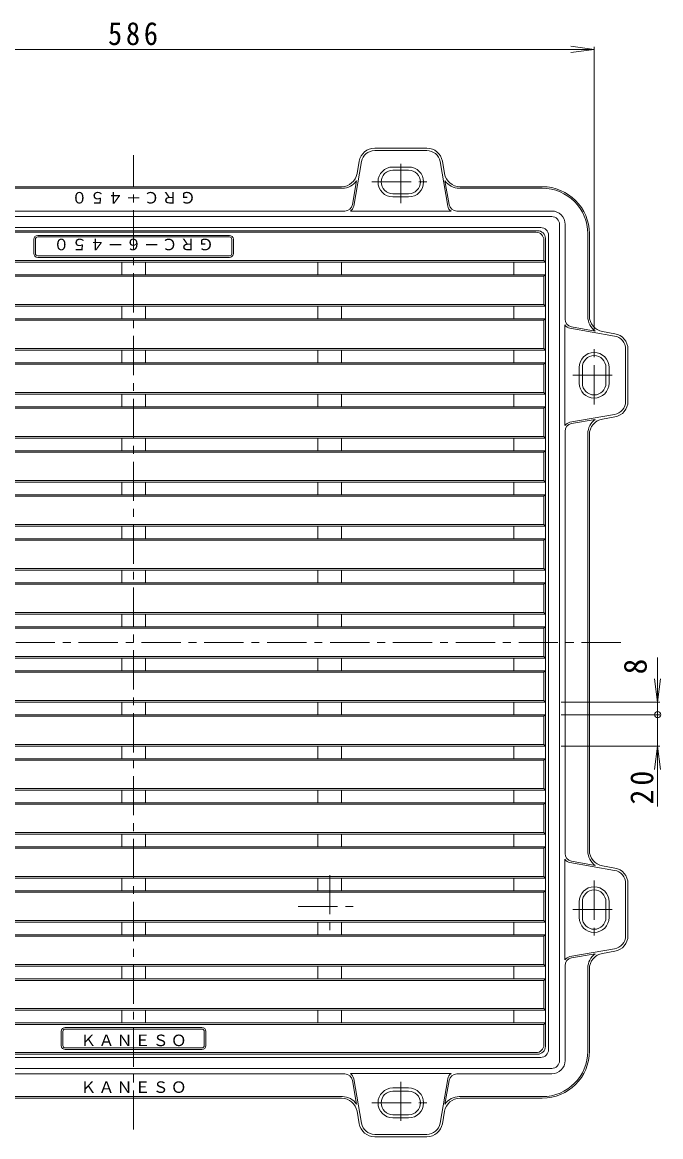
# Model space of a CAD drawing. Units: millimetres, scale not verified. Extents: x -727 to 836, y -686 to 516.
# Drawn here: x -404 to 3, y -193 to 516 of the extents above; entities that cross this region are included whole.
import ezdxf
from ezdxf.enums import TextEntityAlignment as Align

# ---------------------------------------------------------------- set-up
doc = ezdxf.new("R2010")
doc.units = ezdxf.units.MM
doc.header["$LTSCALE"] = 5
doc.header["$PDMODE"] = 32
doc.header["$PDSIZE"] = 4
doc.linetypes.add('CHAIN1', pattern=[8, 5, -1, 1, -1])
for name, color, linetype, lineweight in [('A-1_ピット', 2, 'Continuous', 9), ('A-2_蓋', 3, 'Continuous', 9), ('A-F', 7, 'Continuous', 9)]:
    doc.layers.add(name, color=color, linetype=linetype, lineweight=lineweight)
doc.styles.add('ＭＳ ゴシック', font='')
doc.styles.get('ＭＳ ゴシック').set_extended_font_data('MS Gothic')

msp = doc.modelspace()

# ---------------------------------------------------------------- linework, layer by layer
at = {"layer": 'A-1_ピット'}
for p, q in [((-146.172, 436.405), (-179.368, 436.405)), ((-146.172, 434.905), (-179.368, 434.905)), ((-192.698, 399.543), (-187.741, 427.87)), ((-190.609, 420.181), (-189.219, 428.129)), ((-132.842, 399.543), (-137.8, 427.87)), ((-136.322, 428.129), (-134.931, 420.181)), ((-167.77, 424.405), (-157.77, 424.405)), ((-167.77, 422.405), (-157.77, 422.405)), ((-200.46, 411.905), (-465.081, 411.905)), ((-193.539, 400.543), (-190.892, 415.667)), ((-132.002, 400.543), (-134.649, 415.667)), ((-125.081, 411.905), (-72.77, 411.905)), ((-199.952, 410.905), (-465.589, 410.905)), ((-167.77, 407.405), (-157.77, 407.405)), ((-167.77, 405.405), (-157.77, 405.405)), ((-72.77, 410.905), (-125.588, 410.905)), ((-66.77, 392.905), (-598.77, 392.905)), ((-198.464, 396.405), (-467.077, 396.405)), ((-130.723, 396.266), (-194.818, 396.266)), ((-66.77, 396.405), (-127.077, 396.405)), ((-73.77, 385.905), (-591.77, 385.905)), ((-61.77, 387.905), (-61.77, -144.095)), ((-58.27, 387.905), (-58.27, 327.598)), ((-68.77, 380.905), (-68.77, -137.095)), ((-43.77, 381.905), (-43.77, 329.087)), ((-42.77, 381.905), (-42.77, 329.594)), ((-58.409, 323.952), (-58.409, 259.858)), ((-55.132, 321.833), (-26.805, 316.875)), ((-54.132, 322.673), (-39.008, 320.026)), ((-26.546, 318.353), (-34.494, 319.744)), ((-19.77, 308.503), (-19.77, 275.307)), ((-18.27, 308.503), (-18.27, 275.307)), ((-49.27, 286.905), (-49.27, 296.905)), ((-47.27, 286.905), (-47.27, 296.905)), ((-32.27, 286.905), (-32.27, 296.905)), ((-30.27, 286.905), (-30.27, 296.905)), ((-55.132, 261.977), (-26.805, 266.934)), ((-54.132, 261.137), (-39.008, 263.784)), ((-34.494, 264.066), (-26.546, 265.457)), ((-58.27, 256.212), (-58.27, -12.402)), ((-43.77, 254.723), (-43.77, -10.913)), ((-42.77, 254.215), (-42.77, -10.406)), ((-58.409, -80.143), (-58.409, -16.048)), ((-55.132, -18.167), (-26.805, -23.125)), ((-54.132, -17.327), (-39.008, -19.974)), ((-34.494, -20.256), (-26.546, -21.647)), ((-19.77, -64.693), (-19.77, -31.497)), ((-18.27, -64.693), (-18.27, -31.497)), ((-49.27, -43.095), (-49.27, -53.095)), ((-47.27, -43.095), (-47.27, -53.095)), ((-32.27, -43.095), (-32.27, -53.095)), ((-30.27, -43.095), (-30.27, -53.095)), ((-55.132, -78.023), (-26.805, -73.066)), ((-54.132, -78.864), (-39.008, -76.217)), ((-26.546, -74.543), (-34.494, -75.934)), ((-58.27, -144.095), (-58.27, -83.789)), ((-43.77, -138.095), (-43.77, -85.277)), ((-42.77, -138.095), (-42.77, -85.785)), ((-73.77, -142.095), (-591.77, -142.095)), ((-66.77, -149.095), (-598.77, -149.095)), ((-198.464, -152.595), (-467.077, -152.595)), ((-130.723, -152.456), (-194.818, -152.456)), ((-192.698, -155.733), (-187.741, -184.06)), ((-132.842, -155.733), (-137.8, -184.06)), ((-66.77, -152.595), (-127.077, -152.595)), ((-193.539, -156.733), (-190.892, -171.857)), ((-167.77, -161.595), (-157.77, -161.595)), ((-132.002, -156.733), (-134.649, -171.857)), ((-199.952, -167.095), (-465.589, -167.095)), ((-200.46, -168.095), (-465.081, -168.095)), ((-167.77, -163.595), (-157.77, -163.595)), ((-72.77, -167.095), (-125.588, -167.095)), ((-125.081, -168.095), (-72.77, -168.095)), ((-190.609, -176.371), (-189.219, -184.319)), ((-136.322, -184.319), (-134.931, -176.371)), ((-167.77, -178.595), (-157.77, -178.595)), ((-167.77, -180.595), (-157.77, -180.595)), ((-146.172, -191.095), (-179.368, -191.095)), ((-146.172, -192.595), (-179.368, -192.595))]:
    msp.add_line(p, q, dxfattribs=at)
at = {"layer": 'A-1_ピット', "linetype": 'CHAIN1'}
for p, q in [((-162.77, 401.405), (-162.77, 428.405)), ((-181.27, 414.905), (-144.27, 414.905)), ((-39.77, 273.405), (-39.77, 310.405)), ((-53.27, 291.905), (-26.27, 291.905)), ((-39.77, -29.595), (-39.77, -66.595)), ((-53.27, -48.095), (-26.27, -48.095)), ((-162.77, -157.595), (-162.77, -184.595)), ((-181.27, -171.095), (-144.27, -171.095))]:
    msp.add_line(p, q, dxfattribs=at)
at = {"layer": 'A-1_ピット'}
for centre, radius, start, end in [((-179.368, 426.405), 10, 90, 170.07367), ((-179.368, 426.405), 8.5, 90, 170.07356), ((-146.172, 426.405), 10, 9.92633, 90), ((-146.172, 426.405), 8.5, 9.92628, 90), ((-200.46, 421.905), 10, 270, 350.07367), ((-167.77, 414.905), 9.5, 90, 270), ((-167.77, 414.905), 7.5, 90, 270), ((-157.77, 414.905), 9.5, 270, 90), ((-157.77, 414.905), 7.5, 270, 90), ((-125.081, 421.905), 10, 189.92633, 270), ((-199.952, 421.905), 11, 270, 325.45386), ((-125.588, 421.905), 11, 214.54614, 270), ((-72.77, 381.905), 30, 0, 90), ((-72.77, 381.905), 29, 0, 90), ((-198.464, 401.405), 5, 270, 350.07367), ((-197.624, 400.405), 5, 304.13565, 350.07376), ((-127.917, 400.405), 5, 189.92606, 235.86435), ((-127.077, 401.405), 5, 189.92633, 270), ((-66.77, 387.905), 8.5, 0, 90), ((-66.77, 387.905), 5, 359.99971, 90), ((-73.77, 380.905), 5, 0, 90), ((-53.27, 327.598), 5, 180, 260.07367), ((-32.77, 329.087), 11, 180, 235.45386), ((-32.77, 329.594), 10, 180, 260.07367), ((-54.27, 326.758), 5, 214.13565, 260.07394), ((-28.27, 308.503), 8.5, 0, 80.07372), ((-28.27, 308.503), 10, 0, 80.07367), ((-39.77, 296.905), 9.5, 0, 180), ((-39.77, 296.905), 7.5, 0, 180), ((-39.77, 286.905), 9.5, 180, 0), ((-39.77, 286.905), 7.5, 180, 0), ((-28.27, 275.307), 8.5, 279.92644, 0), ((-28.27, 275.307), 10, 279.92633, 0), ((-32.77, 254.723), 11, 124.54614, 180), ((-32.77, 254.215), 10, 99.92633, 180), ((-54.27, 257.052), 5, 99.92624, 145.86435), ((-53.27, 256.211), 5, 99.92633, 180), ((-53.27, -12.402), 5, 180, 260.07367), ((-32.77, -10.913), 11, 180, 235.45386), ((-32.77, -10.406), 10, 180, 260.07367), ((-54.27, -13.242), 5, 214.13565, 260.07376), ((-28.27, -31.497), 8.5, 0, 80.07356), ((-28.27, -31.497), 10, 0, 80.07367), ((-39.77, -43.095), 9.5, 0, 180), ((-39.77, -43.095), 7.5, 0, 180), ((-39.77, -53.095), 9.5, 180, 0), ((-39.77, -53.095), 7.5, 180, 0), ((-28.27, -64.693), 8.5, 279.92628, 0), ((-28.27, -64.693), 10, 279.92633, 0), ((-32.77, -85.277), 11, 124.54614, 180), ((-32.77, -85.785), 10, 99.92633, 180), ((-54.27, -82.948), 5, 99.92606, 145.86435), ((-53.27, -83.789), 5, 99.92633, 180), ((-73.77, -137.095), 5, 270, 0), ((-72.77, -138.095), 30, 270, 0), ((-72.77, -138.095), 29, 270, 0), ((-66.77, -144.095), 8.5, 270, 0), ((-66.77, -144.095), 5, 270, 0.00029), ((-198.464, -157.595), 5, 9.92633, 90), ((-197.624, -156.595), 5, 9.92624, 55.86435), ((-127.917, -156.595), 5, 124.13565, 170.07394), ((-127.077, -157.595), 5, 90, 170.07367), ((-167.77, -171.095), 9.5, 90, 270), ((-157.77, -171.095), 9.5, 270, 90), ((-200.46, -178.095), 10, 9.92633, 90), ((-199.952, -178.095), 11, 34.54614, 90), ((-167.77, -171.095), 7.5, 90, 270), ((-157.77, -171.095), 7.5, 270, 90), ((-125.081, -178.095), 10, 90, 170.07367), ((-125.588, -178.095), 11, 90, 145.45386), ((-179.368, -182.595), 10, 189.92633, 270), ((-179.368, -182.595), 8.5, 189.92644, 270), ((-146.172, -182.595), 8.5, 270, 350.07372), ((-146.172, -182.595), 10, 270, 350.07367)]:
    msp.add_arc(centre, radius, start, end, dxfattribs=at)
at = {"layer": 'A-2_蓋', "linetype": 'CHAIN1'}
for p, q in [((-332.77, -188.095), (-332.77, 431.905)), ((-22.77, 121.905), (-642.77, 121.905)), ((-208.02, -26.095), (-208.02, -66.095)), ((-228.02, -46.095), (-188.02, -46.095))]:
    msp.add_line(p, q, dxfattribs=at)
at = {"layer": 'A-2_蓋'}
for p, q in [((-75.77, 383.905), (-589.77, 383.905)), ((-76.77, 382.905), (-588.77, 382.905)), ((-396.27, 369.405), (-396.27, 378.405)), ((-395.27, 369.405), (-395.27, 378.405)), ((-393.77, 380.905), (-271.77, 380.905)), ((-271.77, 379.905), (-393.77, 379.905)), ((-270.27, 369.405), (-270.27, 378.405)), ((-269.27, 369.405), (-269.27, 378.405)), ((-71.77, 377.905), (-71.77, 364.905)), ((-70.77, 378.905), (-70.77, -135.095)), ((-594.77, 363.905), (-70.77, 363.905)), ((-71.77, 364.905), (-593.77, 364.905)), ((-271.77, 367.905), (-393.77, 367.905)), ((-393.77, 366.905), (-271.77, 366.905)), ((-340.27, 363.905), (-340.27, 355.905)), ((-325.27, 363.905), (-325.27, 355.905)), ((-215.52, 363.905), (-215.52, 355.905)), ((-200.52, 363.905), (-200.52, 355.905)), ((-90.77, 363.905), (-90.77, 355.905)), ((-71.77, 364.905), (-70.77, 363.905)), ((-594.77, 355.905), (-70.77, 355.905)), ((-71.77, 354.905), (-593.77, 354.905)), ((-71.77, 354.905), (-70.77, 355.905)), ((-71.77, 336.905), (-71.77, 354.905)), ((-594.77, 335.905), (-70.77, 335.905)), ((-71.77, 336.905), (-593.77, 336.905)), ((-340.27, 335.905), (-340.27, 327.905)), ((-325.27, 335.905), (-325.27, 327.905)), ((-215.52, 335.905), (-215.52, 327.905)), ((-200.52, 335.905), (-200.52, 327.905)), ((-90.77, 335.905), (-90.77, 327.905)), ((-71.77, 336.905), (-70.77, 335.905)), ((-594.77, 327.905), (-70.77, 327.905)), ((-71.77, 326.905), (-593.77, 326.905)), ((-594.77, 307.905), (-70.77, 307.905)), ((-71.77, 308.905), (-593.77, 308.905)), ((-340.27, 307.905), (-340.27, 299.905)), ((-325.27, 307.905), (-325.27, 299.905)), ((-215.52, 307.905), (-215.52, 299.905)), ((-200.52, 307.905), (-200.52, 299.905)), ((-90.77, 307.905), (-90.77, 299.905)), ((-71.77, 308.905), (-70.77, 307.905)), ((-594.77, 299.905), (-70.77, 299.905)), ((-71.77, 298.905), (-593.77, 298.905)), ((-594.77, 279.905), (-70.77, 279.905)), ((-71.77, 280.905), (-593.77, 280.905)), ((-340.27, 279.905), (-340.27, 271.905)), ((-325.27, 279.905), (-325.27, 271.905)), ((-215.52, 279.905), (-215.52, 271.905)), ((-200.52, 279.905), (-200.52, 271.905)), ((-90.77, 279.905), (-90.77, 271.905)), ((-71.77, 280.905), (-70.77, 279.905)), ((-594.77, 271.905), (-70.77, 271.905)), ((-71.77, 270.905), (-593.77, 270.905)), ((-594.77, 251.905), (-70.77, 251.905)), ((-71.77, 252.905), (-593.77, 252.905)), ((-340.27, 251.905), (-340.27, 243.905)), ((-325.27, 251.905), (-325.27, 243.905)), ((-215.52, 251.905), (-215.52, 243.905)), ((-200.52, 251.905), (-200.52, 243.905)), ((-90.77, 251.905), (-90.77, 243.905)), ((-71.77, 252.905), (-70.77, 251.905)), ((-594.77, 243.905), (-70.77, 243.905)), ((-71.77, 242.905), (-593.77, 242.905)), ((-594.77, 223.904), (-70.77, 223.904)), ((-71.77, 224.905), (-593.77, 224.905)), ((-340.27, 223.904), (-340.27, 215.905)), ((-325.27, 223.904), (-325.27, 215.905)), ((-215.52, 223.904), (-215.52, 215.905)), ((-200.52, 223.904), (-200.52, 215.905)), ((-90.77, 223.904), (-90.77, 215.905)), ((-71.77, 224.905), (-70.77, 223.904)), ((-594.77, 215.905), (-70.77, 215.905)), ((-71.77, 214.904), (-593.77, 214.904)), ((-594.77, 195.904), (-70.77, 195.904)), ((-71.77, 196.904), (-593.77, 196.904)), ((-340.27, 195.904), (-340.27, 187.904)), ((-325.27, 195.904), (-325.27, 187.904)), ((-215.52, 195.904), (-215.52, 187.904)), ((-200.52, 195.904), (-200.52, 187.904)), ((-90.77, 195.904), (-90.77, 187.904)), ((-71.77, 196.904), (-70.77, 195.904)), ((-594.77, 187.904), (-70.77, 187.904)), ((-71.77, 186.904), (-593.77, 186.904)), ((-594.77, 167.904), (-70.77, 167.904)), ((-71.77, 168.904), (-593.77, 168.904)), ((-340.27, 167.904), (-340.27, 159.904)), ((-325.27, 167.904), (-325.27, 159.904)), ((-215.52, 167.904), (-215.52, 159.904)), ((-200.52, 167.904), (-200.52, 159.904)), ((-90.77, 167.904), (-90.77, 159.904)), ((-71.77, 168.904), (-70.77, 167.904)), ((-594.77, 159.904), (-70.77, 159.904)), ((-71.77, 158.904), (-593.77, 158.904)), ((-594.77, 139.904), (-70.77, 139.904)), ((-71.77, 140.904), (-593.77, 140.904)), ((-340.27, 139.904), (-340.27, 131.904)), ((-325.27, 139.904), (-325.27, 131.904)), ((-215.52, 139.904), (-215.52, 131.904)), ((-200.52, 139.904), (-200.52, 131.904)), ((-90.77, 139.904), (-90.77, 131.904)), ((-71.77, 140.904), (-70.77, 139.904)), ((-594.77, 131.904), (-70.77, 131.904)), ((-71.77, 130.904), (-593.77, 130.904)), ((-71.77, 130.904), (-70.77, 131.904)), ((-71.77, 112.905), (-71.77, 130.904)), ((-594.77, 111.905), (-70.77, 111.905)), ((-71.77, 112.905), (-593.77, 112.905)), ((-340.27, 111.905), (-340.27, 103.905)), ((-325.27, 111.905), (-325.27, 103.905)), ((-215.52, 111.905), (-215.52, 103.905)), ((-200.52, 111.905), (-200.52, 103.905)), ((-90.77, 111.905), (-90.77, 103.905)), ((-71.77, 112.905), (-70.77, 111.905)), ((-594.77, 103.905), (-70.77, 103.905)), ((-71.77, 102.905), (-593.77, 102.905)), ((-71.77, 102.905), (-70.77, 103.905)), ((-594.77, 83.905), (-70.77, 83.905)), ((-71.77, 84.905), (-593.77, 84.905)), ((-340.27, 83.905), (-340.27, 75.905)), ((-325.27, 83.905), (-325.27, 75.905)), ((-215.52, 83.905), (-215.52, 75.905)), ((-200.52, 83.905), (-200.52, 75.905)), ((-90.77, 83.905), (-90.77, 75.905)), ((-594.77, 75.905), (-70.77, 75.905)), ((-71.77, 74.905), (-593.77, 74.905)), ((-71.77, 74.905), (-70.77, 75.905)), ((-71.77, 56.905), (-593.77, 56.905)), ((-594.77, 55.905), (-70.77, 55.905)), ((-340.27, 55.905), (-340.27, 47.905)), ((-325.27, 55.905), (-325.27, 47.905)), ((-215.52, 55.905), (-215.52, 47.905)), ((-200.52, 55.905), (-200.52, 47.905)), ((-90.77, 55.905), (-90.77, 47.905)), ((-594.77, 47.905), (-70.77, 47.905)), ((-71.77, 46.905), (-593.77, 46.905)), ((-71.77, 46.905), (-70.77, 47.905)), ((-71.77, 28.905), (-593.77, 28.905)), ((-594.77, 27.905), (-70.77, 27.905)), ((-340.27, 27.905), (-340.27, 19.905)), ((-325.27, 27.905), (-325.27, 19.905)), ((-215.52, 27.905), (-215.52, 19.905)), ((-200.52, 27.905), (-200.52, 19.905)), ((-90.77, 27.905), (-90.77, 19.905)), ((-594.77, 19.905), (-70.77, 19.905)), ((-71.77, 18.905), (-593.77, 18.905)), ((-71.77, 18.905), (-70.77, 19.905)), ((-71.77, 0.905), (-593.77, 0.905)), ((-594.77, -0.095), (-70.77, -0.095)), ((-340.27, -0.095), (-340.27, -8.095)), ((-325.27, -0.095), (-325.27, -8.095)), ((-215.52, -0.095), (-215.52, -8.095)), ((-200.52, -0.095), (-200.52, -8.095)), ((-90.77, -0.095), (-90.77, -8.095)), ((-594.77, -8.095), (-70.77, -8.095)), ((-71.77, -9.095), (-593.77, -9.095)), ((-71.77, -9.095), (-70.77, -8.095)), ((-594.77, -28.095), (-70.77, -28.095)), ((-71.77, -27.095), (-593.77, -27.095)), ((-340.27, -28.095), (-340.27, -36.095)), ((-325.27, -28.095), (-325.27, -36.095)), ((-215.52, -28.095), (-215.52, -36.095)), ((-200.52, -28.095), (-200.52, -36.095)), ((-90.77, -28.095), (-90.77, -36.095)), ((-594.77, -36.095), (-70.77, -36.095)), ((-71.77, -37.095), (-593.77, -37.095)), ((-71.77, -37.095), (-70.77, -36.095)), ((-594.77, -56.095), (-70.77, -56.095)), ((-71.77, -55.095), (-593.77, -55.095)), ((-340.27, -56.095), (-340.27, -64.095)), ((-325.27, -56.095), (-325.27, -64.095)), ((-215.52, -56.095), (-215.52, -64.095)), ((-200.52, -56.095), (-200.52, -64.095)), ((-90.77, -56.095), (-90.77, -64.095)), ((-594.77, -64.095), (-70.77, -64.095)), ((-71.77, -65.095), (-593.77, -65.095)), ((-71.77, -65.095), (-70.77, -64.095)), ((-594.77, -84.095), (-70.77, -84.095)), ((-71.77, -83.095), (-593.77, -83.095)), ((-340.27, -84.095), (-340.27, -92.095)), ((-325.27, -84.095), (-325.27, -92.095)), ((-215.52, -84.095), (-215.52, -92.095)), ((-200.52, -84.095), (-200.52, -92.095)), ((-90.77, -84.095), (-90.77, -92.095)), ((-594.77, -92.095), (-70.77, -92.095)), ((-71.77, -93.095), (-70.77, -92.095)), ((-71.77, -93.095), (-593.77, -93.095)), ((-71.77, -93.095), (-71.77, -111.095)), ((-594.77, -112.095), (-70.77, -112.095)), ((-71.77, -111.095), (-593.77, -111.095)), ((-340.27, -112.095), (-340.27, -120.095)), ((-325.27, -112.095), (-325.27, -120.095)), ((-215.52, -112.095), (-215.52, -120.095)), ((-200.52, -112.095), (-200.52, -120.095)), ((-90.77, -112.095), (-90.77, -120.095)), ((-71.77, -111.095), (-70.77, -112.095)), ((-594.77, -120.095), (-70.77, -120.095)), ((-71.77, -121.095), (-70.77, -120.095)), ((-71.77, -121.095), (-593.77, -121.095)), ((-378.77, -134.595), (-378.77, -125.595)), ((-377.77, -134.595), (-377.77, -125.595)), ((-376.27, -123.095), (-289.27, -123.095)), ((-376.27, -124.095), (-289.27, -124.095)), ((-287.77, -134.595), (-287.77, -125.595)), ((-286.77, -134.595), (-286.77, -125.595)), ((-71.77, -134.095), (-71.77, -121.095)), ((-75.77, -140.095), (-589.77, -140.095)), ((-76.77, -139.095), (-588.77, -139.095)), ((-376.27, -136.095), (-289.27, -136.095)), ((-376.27, -137.095), (-289.27, -137.095))]:
    msp.add_line(p, q, dxfattribs=at)
for points in [[(-71.77, 308.905), (-71.77, 326.905), (-70.77, 327.905)], [(-71.77, 280.905), (-71.77, 298.905), (-70.77, 299.905)], [(-71.77, 252.905), (-71.77, 270.905), (-70.77, 271.905)], [(-71.77, 224.905), (-71.77, 242.905), (-70.77, 243.905)], [(-71.77, 196.904), (-71.77, 214.904), (-70.77, 215.905)], [(-71.77, 168.904), (-71.77, 186.904), (-70.77, 187.904)], [(-71.77, 140.904), (-71.77, 158.904), (-70.77, 159.904)], [(-71.77, 102.905), (-71.77, 84.905), (-70.77, 83.905)], [(-71.77, 74.905), (-71.77, 56.905), (-70.77, 55.905)], [(-71.77, 46.905), (-71.77, 28.905), (-70.77, 27.905)], [(-71.77, 18.905), (-71.77, 0.905), (-70.77, -0.095)], [(-71.77, -9.095), (-71.77, -27.095), (-70.77, -28.095)], [(-71.77, -37.095), (-71.77, -55.095), (-70.77, -56.095)], [(-71.77, -65.095), (-71.77, -83.095), (-70.77, -84.095)]]:
    msp.add_lwpolyline(points, dxfattribs=at)
for centre, radius, start, end in [((-75.77, 378.905), 5, 0, 90), ((-393.77, 378.405), 2.5, 90, 180), ((-393.77, 378.405), 1.5, 90, 180), ((-271.77, 378.405), 2.5, 0, 90), ((-271.77, 378.405), 1.5, 0, 90), ((-76.77, 377.905), 5, 0, 90), ((-393.77, 369.405), 2.5, 180, 270), ((-393.77, 369.405), 1.5, 180, 270), ((-271.77, 369.405), 2.5, 270, 0), ((-271.77, 369.405), 1.5, 270, 0), ((-376.27, -125.595), 2.5, 90, 180), ((-376.27, -125.595), 1.5, 90, 179.99811), ((-289.27, -125.595), 2.5, 0, 90), ((-289.27, -125.595), 1.5, 0.00189, 90), ((-376.27, -134.595), 2.5, 180, 270), ((-376.27, -134.595), 1.5, 180, 270), ((-289.27, -134.595), 1.5, 270, 0), ((-289.27, -134.595), 2.5, 270, 0), ((-76.77, -134.095), 5, 270, 0), ((-75.77, -135.095), 5, 270, 0)]:
    msp.add_arc(centre, radius, start, end, dxfattribs=at)
at = {"layer": 'A-F'}
for p, q in [((-625.77, 499.278), (-39.77, 499.278)), ((-39.77, 499.278), (-54.642, 501.236)), ((-39.77, 499.278), (-54.642, 497.32)), ((-39.77, 320.405), (-39.77, 500.778)), ((0.586, 75.905), (0.586, 112.398)), ((0.586, 83.905), (-1.372, 98.777)), ((0.586, 83.905), (2.544, 98.777)), ((-60.77, 83.905), (2.086, 83.905)), ((-60.77, 75.905), (2.086, 75.905)), ((0.586, 17.62), (0.586, 75.905)), ((-60.77, 55.905), (2.086, 55.905)), ((0.586, 55.905), (-1.372, 41.034)), ((0.586, 55.905), (2.544, 41.034))]:
    msp.add_line(p, q, dxfattribs=at)
msp.add_point((0.586, 75.905), dxfattribs=at)

# ---------------------------------------------------------------- texts
at = {"layer": 'A-1_ピット', "color": 6, "insert": (-293.27, 408.655), "char_height": 7.331, "attachment_point": 7, "rotation": 180, "style": 'ＭＳ ゴシック'}
msp.add_mtext('\\T1.15;ＧＲＣ－４５０', dxfattribs=at)
at = {"layer": 'A-1_ピット', "color": 6, "insert": (-366.52, -164.845), "char_height": 7.331, "attachment_point": 7, "style": 'ＭＳ ゴシック'}
msp.add_mtext('\\T1.15;ＫＡＮＥＳＯ', dxfattribs=at)
at = {"layer": 'A-2_蓋', "color": 6, "insert": (-281.77, 378.905), "char_height": 7.331, "attachment_point": 7, "rotation": 180, "style": 'ＭＳ ゴシック'}
msp.add_mtext('\\T1.15;ＧＲＣ－６－４５０', dxfattribs=at)
at = {"layer": 'A-2_蓋', "color": 6, "insert": (-366.52, -135.095), "char_height": 7.331, "attachment_point": 7, "style": 'ＭＳ ゴシック'}
msp.add_mtext('\\T1.15;ＫＡＮＥＳＯ', dxfattribs=at)
at = {"layer": 'A-F', "color": 2, "style": 'ＭＳ ゴシック'}
msp.add_text('8', height=14.66, rotation=90, dxfattribs=at).set_placement((-1.914, 101.586), align=Align.BOTTOM_LEFT)
at = {"layer": 'A-F', "color": 2, "insert": (-349.02, 501.778), "char_height": 14.66, "attachment_point": 7, "style": 'ＭＳ ゴシック'}
msp.add_mtext('\\T1.27;\\W0.9;586', dxfattribs=at)
at = {"layer": 'A-F', "color": 2, "insert": (-1.914, 18.762), "char_height": 14.66, "attachment_point": 7, "rotation": 90, "style": 'ＭＳ ゴシック'}
msp.add_mtext('\\T1.27;\\W0.95;20', dxfattribs=at)

doc.saveas('drawing.dxf')
